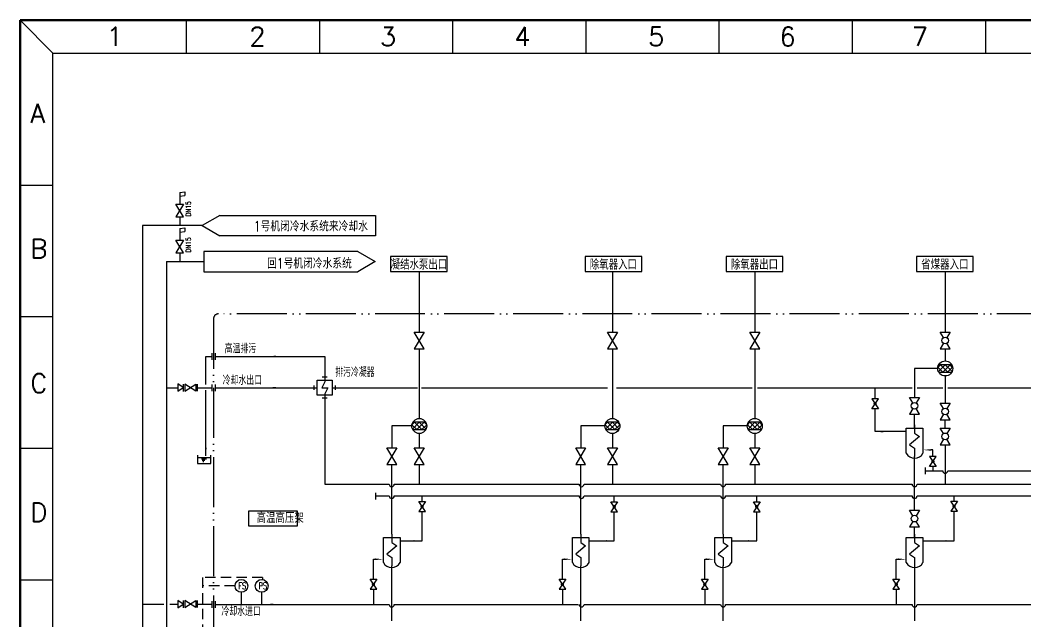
# Model space of a CAD drawing. Extents: x 2841 to 3896, y -1237 to -503.
# Drawn here: x 2840.7 to 3323.5, y -792 to -503.5 of the extents above; entities that cross this region are included whole.
import ezdxf
from ezdxf.enums import TextEntityAlignment as Align

# ---------------------------------------------------------------- set-up
doc = ezdxf.new("R2010")
doc.units = 0
doc.header["$LTSCALE"] = 10
doc.header["$MEASUREMENT"] = 0
for name, pattern in [('ACAD_ISO05W100', [33, 24, -3, 0, -3, 0, -3]), ('F', [0.75, 0.5, -0.25]), ('K', [2.5, 1.25, -0.25, 0.25, -0.25, 0.25, -0.25])]:
    doc.linetypes.add(name, pattern=pattern)
doc.layers.get('0').update_dxf_attribs({"linetype": 'CONTINUOUS'})
for name, color, linetype in [('01', 7, 'CONTINUOUS'), ('04', 7, 'F'), ('07', 7, 'K'), ('11', 7, 'CONTINUOUS'), ('TEXT', 7, 'CONTINUOUS')]:
    doc.layers.add(name, color=color, linetype=linetype)
doc.styles.add('HZ', font='geditxt.shx', dxfattribs={"width": 0.7, "bigfont": 'hztxt1.shx'})
doc.styles.add('样式 2', font='txt.shx', dxfattribs={"height": 2})

# ---------------------------------------------------------------- blocks, each defined once
blk = doc.blocks.new('SLQQL')
at = {"layer": 'TEXT'}
for p, q in [((-5, 0), (5, 0)), ((-5, -15), (-5, 0)), ((0, 2), (0, -3)), ((5, 0), (5, -15)), ((3, -5), (-3, -10)), ((0, -3), (3, -5)), ((-3, -10), (0, -12)), ((0, -12), (0, -17))]:
    blk.add_line(p, q, dxfattribs=at)
blk.add_arc((0, -12.33), 5.67, 208.07249, 331.92751, dxfattribs=at)
blk = doc.blocks.new('BGLQ')
at = {"layer": '11'}
for p, q in [((-4.45, 0.66), (-2.91, 2.2)), ((-1.44, -2.2), (-4.43, 0.79)), ((-4.08, -1.89), (0, 2.2)), ((3.93, 2.2), (-3.93, 2.2)), ((1.47, -2.2), (-2.93, 2.2)), ((-1.48, -2.2), (2.92, 2.2)), ((4.08, -1.89), (-0.01, 2.2)), ((1.44, -2.2), (4.43, 0.79)), ((4.45, 0.65), (2.91, 2.2)), ((-3.93, -2.2), (3.93, -2.2))]:
    blk.add_line(p, q, dxfattribs=at)
blk.add_circle((0, 0), 4.5, dxfattribs=at)
blk = doc.blocks.new('SGYF')
for p, q in [((-1.03, 6.71), (-3, 10)), ((-3, 10), (3, 10)), ((3, 10), (1.03, 6.71)), ((-1.03, 3.29), (-3, 0)), ((-3, 0), (3, 0)), ((3, 0), (1.03, 3.29))]:
    blk.add_line(p, q)
blk.add_circle((0, 5), 2)

msp = doc.modelspace()

# ---------------------------------------------------------------- linework, layer by layer
at = {"color": 7, "linetype": 'ByBlock', "lineweight": 50}
for p, q in [((2840.73, -503.5), (3896.23, -503.5)), ((2840.73, -1236.66), (2840.73, -503.5))]:
    msp.add_line(p, q, dxfattribs=at)
at = {"color": 7, "linetype": 'ByBlock', "lineweight": -3}
for p, q in [((2856.53, -519.3), (2840.73, -503.5)), ((2920.52, -503.5), (2920.52, -519.3)), ((2984.51, -503.5), (2984.51, -519.3)), ((3048.51, -503.5), (3048.51, -519.3)), ((3112.5, -503.5), (3112.5, -519.3)), ((3176.49, -503.5), (3176.49, -519.3)), ((3240.49, -503.5), (3240.49, -519.3)), ((3304.48, -503.5), (3304.48, -519.3)), ((2856.53, -582.86), (2840.73, -582.86)), ((2856.53, -646.06), (2840.73, -646.06)), ((2856.53, -709.27), (2840.73, -709.27)), ((2856.53, -772.47), (2840.73, -772.47))]:
    msp.add_line(p, q, dxfattribs=at)
at = {"color": 7, "linetype": 'ByBlock', "lineweight": 30}
for p, q in [((2856.53, -519.3), (3880.43, -519.3)), ((2856.53, -1220.86), (2856.53, -519.3))]:
    msp.add_line(p, q, dxfattribs=at)
at = {"color": 4}
for p, q in [((2928.26, -602.17), (2899.47, -602.17)), ((2899.47, -602.17), (2899.47, -823.79)), ((2911.11, -619.48), (2928.96, -619.48)), ((2911.11, -619.48), (2911.11, -823.79)), ((2911.11, -680.02), (2916.5, -680.02)), ((2934.47, -680.02), (2983.49, -680.02)), ((2990.69, -680.02), (3031.6, -680.02)), ((3033.58, -680.02), (3122.94, -680.02)), ((3127.22, -680.02), (3192.43, -680.02)), ((3195.01, -680.02), (3269.28, -680.02)), ((3251.52, -685.33), (3251.52, -680.02)), ((3271.68, -680.02), (3284, -680.02)), ((3286.4, -680.02), (3373.28, -680.02)), ((3251.52, -701.12), (3251.52, -690.13)), ((3266.48, -701.12), (3251.52, -701.12)), ((3279.28, -709.92), (3278.48, -709.92)), ((3279.28, -713), (3279.28, -709.92)), ((3279.28, -717.8), (3279.28, -719.97)), ((3275.52, -719.97), (3284, -719.97)), ((3286.4, -719.97), (3373.28, -719.97)), ((3011.42, -732.02), (3018.08, -732.02)), ((3020.48, -732.02), (3109.28, -732.02)), ((3033.88, -734.71), (3033.88, -732.02)), ((3111.68, -732.02), (3177.28, -732.02)), ((3126.18, -734.8), (3126.18, -732.02)), ((3179.68, -732.02), (3269.28, -732.02)), ((3194.61, -734.8), (3194.61, -732.02)), ((3271.68, -732.02), (3373.28, -732.02)), ((3289.43, -734.52), (3289.43, -732.02)), ((3033.88, -753.62), (3033.88, -739.51)), ((3126.18, -753.62), (3126.18, -739.6)), ((3194.61, -753.62), (3194.61, -739.6)), ((3289.43, -753.62), (3289.43, -739.32)), ((3023.28, -753.62), (3033.88, -753.62)), ((3114.05, -753.62), (3126.18, -753.62)), ((3182.48, -753.62), (3194.61, -753.62)), ((3274.48, -753.62), (3289.43, -753.62)), ((3010.48, -772.02), (3010.48, -762.42)), ((3010.48, -762.42), (3011.28, -762.42)), ((3101.25, -772.02), (3101.25, -762.42)), ((3101.25, -762.42), (3102.05, -762.42)), ((3169.68, -772.02), (3169.68, -762.42)), ((3169.68, -762.42), (3170.48, -762.42)), ((3261.68, -772.02), (3261.68, -762.42)), ((3261.68, -762.42), (3262.48, -762.42)), ((3010.48, -776.82), (3010.48, -784.02)), ((3101.25, -776.82), (3101.25, -784.02)), ((3169.68, -776.82), (3169.68, -784.02)), ((3261.68, -776.82), (3261.68, -784.02)), ((2909.86, -784.08), (2899.47, -784.08)), ((2916.5, -784.08), (2912.64, -784.08)), ((2932.87, -784.08), (2925.77, -784.08)), ((2934.47, -784.08), (3018.08, -784.08)), ((3020.48, -784.08), (3108.88, -784.08)), ((3111.68, -784.08), (3177.28, -784.08)), ((3179.68, -784.08), (3269.28, -784.08)), ((3271.68, -784.08), (3373.28, -784.08))]:
    msp.add_line(p, q, dxfattribs=at)
at = {"color": 0}
for p, q in [((2988.3, -674.92), (2985.88, -674.92)), ((2916.5, -678.16), (2916.5, -681.64)), ((2919.1, -679.9), (2916.5, -678.16)), ((2916.5, -681.64), (2919.1, -679.9)), ((2919.87, -678.29), (2919.87, -681.76)), ((2919.87, -681.76), (2925.09, -678.29)), ((2925.09, -681.76), (2919.87, -678.29)), ((2925.09, -678.29), (2925.09, -681.76)), ((2981.98, -681.13), (2981.98, -678.91)), ((2992.2, -681.13), (2992.2, -678.91)), ((2988.3, -685.12), (2985.88, -685.12)), ((2919.1, -783.96), (2916.5, -782.22)), ((2916.5, -782.22), (2916.5, -785.7)), ((2916.5, -785.7), (2919.1, -783.96)), ((2919.87, -785.65), (2925.09, -782.17)), ((2925.09, -785.65), (2919.87, -782.17)), ((2919.87, -782.17), (2919.87, -785.65)), ((2925.09, -782.17), (2925.09, -785.65)), ((2928.33, -784.08), (2925.77, -784.08))]:
    msp.add_line(p, q, dxfattribs=at)
for points in [[(2936.69, -597.31), (2928.26, -602.17), (2936.69, -607.04)], [(2936.69, -597.31), (3011.43, -597.31), (3011.43, -607.04), (2936.69, -607.04)], [(3002.94, -614.62), (2928.96, -614.62), (2928.96, -624.34), (3002.94, -624.34)], [(3002.94, -614.62), (3011.37, -619.48), (3002.94, -624.34)], [(2987.09, -676.42), (2987.09, -677.14), (2985.65, -680.02), (2988.53, -680.02), (2987.12, -682.9), (2987.12, -683.62)]]:
    msp.add_lwpolyline(points, dxfattribs=at)
for points in [[(2963.66, -665.01, 0.8, 0, 0), (2959.66, -665.01, 0, 0, 0)], [(2929.97, -708.82, 0.8, 0, 0), (2929.97, -712.82, 0, 0, 0)]]:
    msp.add_lwpolyline(points, format="xyseb", dxfattribs=at)
at = {"color": 4}
for points in [[(2963.66, -680.02, 0.8, 0, 0), (2959.66, -680.02, 0, 0, 0)], [(3255.52, -701.12, 0.8, 0, 0), (3251.52, -701.12, 0, 0, 0)], [(3278.48, -709.92, 0.8, 0, 0), (3274.48, -709.92, 0, 0, 0)], [(3029.88, -753.62, 0.8, 0, 0), (3033.88, -753.62, 0, 0, 0)], [(3122.18, -753.62, 0.8, 0, 0), (3126.18, -753.62, 0, 0, 0)], [(3190.61, -753.62, 0.8, 0, 0), (3194.61, -753.62, 0, 0, 0)], [(3285.43, -753.62, 0.8, 0, 0), (3289.43, -753.62, 0, 0, 0)], [(3011.28, -762.42, 0.8, 0, 0), (3015.28, -762.42, 0, 0, 0)], [(3102.05, -762.42, 0.8, 0, 0), (3106.05, -762.42, 0, 0, 0)], [(3170.48, -762.42, 0.8, 0, 0), (3174.48, -762.42, 0, 0, 0)], [(3262.48, -762.42, 0.8, 0, 0), (3266.48, -762.42, 0, 0, 0)], [(2961.03, -784.08, 0.8, 0, 0), (2965.03, -784.08, 0, 0, 0)]]:
    msp.add_lwpolyline(points, format="xyseb", dxfattribs=at)
at = {"color": 0}
msp.add_lwpolyline([(2983.49, -676.42), (2990.69, -676.42), (2990.69, -683.62), (2983.49, -683.62)], close=True, dxfattribs=at)
at = {"color": 4}
for centre in [(3285.2, -719.97), (3019.28, -732.02), (3110.48, -732.02), (3178.48, -732.02), (3270.48, -732.02), (3019.28, -784.08), (3110.48, -784.08), (3178.48, -784.08), (3270.47, -784.08)]:
    msp.add_arc(centre, 1.2, 180, 0, dxfattribs=at)
at = {"color": 0}
for centre in [(3019.28, -726.36), (3110.48, -726.36), (3178.48, -726.36)]:
    msp.add_arc(centre, 1.2, 180, 0, dxfattribs=at)
at = {"layer": '01', "color": 0}
for p, q in [((2929.97, -665.01), (2932.87, -665.01)), ((2929.97, -678.53), (2929.97, -665.01)), ((2932.87, -663.47), (2932.87, -666.67)), ((2934.47, -663.47), (2934.47, -666.67)), ((2934.47, -665.01), (2987.09, -665.01)), ((2987.09, -665.01), (2987.09, -676.42)), ((2919.06, -678.28), (2919.06, -681.88)), ((2925.77, -678.29), (2925.77, -681.76)), ((2925.77, -680.02), (2932.87, -680.02)), ((2932.87, -678.48), (2932.87, -681.68)), ((2934.47, -678.48), (2934.47, -681.68)), ((2929.97, -712.82), (2929.97, -681.2)), ((2987.09, -683.62), (2987.09, -726.36)), ((3193.72, -702.02), (3193.72, -708.88)), ((3193.72, -716.88), (3193.72, -726.36)), ((3275.52, -718.43), (3275.52, -721.63)), ((2987.09, -726.36), (3018.08, -726.36)), ((3020.48, -726.36), (3109.28, -726.36)), ((3111.68, -726.36), (3177.28, -726.36)), ((3179.68, -726.36), (3269.32, -726.36)), ((3271.68, -726.36), (3373.28, -726.36)), ((3011.42, -730.48), (3011.42, -733.68)), ((2919.1, -782.16), (2919.1, -785.76)), ((2925.77, -782.17), (2925.77, -785.65)), ((2932.87, -782.48), (2932.87, -785.68)), ((2934.47, -782.48), (2934.47, -785.68))]:
    msp.add_line(p, q, dxfattribs=at)
at = {"layer": '01'}
msp.add_line((3270.48, -752.02), (3270.48, -746.91), dxfattribs=at)
at = {"layer": '01', "color": 0}
msp.add_arc((3270.48, -726.36), 1.2, 180, 0, dxfattribs=at)
at = {"layer": '04', "color": 6}
for p, q in [((2928.33, -771.19), (2928.33, -1036.39)), ((2957.15, -771.19), (2928.33, -771.19)), ((2943.98, -775.2), (2928.33, -775.2))]:
    msp.add_line(p, q, dxfattribs=at)
at = {"layer": '04', "color": 0}
msp.add_line((2957.15, -771.19), (2957.15, -772.15), dxfattribs=at)
at = {"layer": '07', "color": 0, "linetype": 'ACAD_ISO05W100', "ltscale": 0.1}
for p, q in [((3732.45, -644.56), (2936.05, -644.56)), ((2933.65, -646.96), (2933.65, -822.47))]:
    msp.add_line(p, q, dxfattribs=at)
at = {"layer": '07', "color": 0}
msp.add_lwpolyline([(2925.92, -712.42), (2925.92, -716.42), (2932.32, -716.42), (2932.32, -712.42)], dxfattribs=at)
msp.add_arc((2936.05, -646.96), 2.4, 90, 180, dxfattribs=at)
at = {"layer": '11', "color": 0}
for p, q in [((2917.41, -586.25), (2919.84, -585.89)), ((2917.41, -586.25), (2917.41, -591.85)), ((2917.41, -588.01), (2919.84, -587.65)), ((2919.84, -585.89), (2919.84, -587.65)), ((2915.6, -591.85), (2919.29, -591.85)), ((2919.29, -598), (2915.6, -591.85)), ((2919.29, -591.85), (2915.6, -598)), ((2915.6, -598), (2919.29, -598)), ((2917.41, -598), (2917.41, -602.17)), ((2917.41, -603.56), (2919.84, -603.2)), ((2919.84, -603.2), (2919.84, -604.96)), ((2917.41, -603.56), (2917.41, -609.16)), ((2917.41, -605.32), (2919.84, -604.96)), ((2915.6, -609.16), (2919.29, -609.16)), ((2919.29, -615.31), (2915.6, -609.16)), ((2919.29, -609.16), (2915.6, -615.31)), ((2915.6, -615.31), (2919.29, -615.31)), ((2917.41, -615.31), (2917.41, -619.48)), ((3030.12, -653.35), (3034.92, -653.35)), ((3034.92, -661.35), (3030.12, -653.35)), ((3034.92, -653.35), (3030.12, -661.35)), ((3127.69, -653.35), (3122.89, -661.35)), ((3127.69, -661.35), (3122.89, -653.35)), ((3122.89, -653.35), (3127.69, -653.35)), ((3196.12, -653.35), (3191.32, -661.35)), ((3196.12, -661.35), (3191.32, -653.35)), ((3191.32, -653.35), (3196.12, -653.35)), ((3282.8, -653.35), (3287.6, -653.35)), ((3284.37, -655.98), (3282.8, -653.35)), ((3287.6, -653.35), (3286.02, -655.98)), ((3030.12, -661.35), (3034.92, -661.35)), ((3122.89, -661.35), (3127.69, -661.35)), ((3191.32, -661.35), (3196.12, -661.35)), ((3284.37, -658.72), (3282.8, -661.35)), ((3282.8, -661.35), (3287.6, -661.35)), ((3287.6, -661.35), (3286.02, -658.72)), ((3285.2, -674.39), (3285.2, -687.44)), ((3249.92, -690.13), (3253.12, -685.33)), ((3249.92, -685.33), (3253.12, -690.13)), ((3253.12, -685.33), (3249.92, -685.33)), ((3253.12, -690.13), (3249.92, -690.13)), ((3019.28, -699.17), (3019.28, -708.88)), ((3110.05, -698.42), (3110.05, -708.88)), ((3178.48, -698.42), (3178.48, -708.88)), ((3285.2, -699.41), (3285.2, -695.44)), ((3032.52, -702.02), (3032.52, -708.88)), ((3125.29, -702.02), (3125.29, -708.88)), ((3021.68, -716.88), (3016.88, -708.88)), ((3021.68, -708.88), (3016.88, -716.88)), ((3016.88, -708.88), (3021.68, -708.88)), ((3034.92, -716.88), (3030.12, -708.88)), ((3034.92, -708.88), (3030.12, -716.88)), ((3030.12, -708.88), (3034.92, -708.88)), ((3112.45, -708.88), (3107.65, -716.88)), ((3112.45, -716.88), (3107.65, -708.88)), ((3107.65, -708.88), (3112.45, -708.88)), ((3122.89, -708.88), (3127.69, -708.88)), ((3127.69, -708.88), (3122.89, -716.88)), ((3127.69, -716.88), (3122.89, -708.88)), ((3180.88, -708.88), (3176.08, -716.88)), ((3180.88, -716.88), (3176.08, -708.88)), ((3176.08, -708.88), (3180.88, -708.88)), ((3191.32, -708.88), (3196.12, -708.88)), ((3196.12, -708.88), (3191.32, -716.88)), ((3196.12, -716.88), (3191.32, -708.88)), ((3285.2, -707.41), (3285.2, -726.36)), ((2926.24, -713.62), (2932, -713.62)), ((2927.91, -714.26), (2930.33, -714.26)), ((3277.68, -713), (3280.88, -717.8)), ((3277.68, -717.8), (3280.88, -713)), ((3280.88, -713), (3277.68, -713)), ((2928.27, -714.9), (2929.46, -714.9)), ((2928.57, -715.54), (2929.07, -715.54)), ((3016.88, -716.88), (3021.68, -716.88)), ((3030.12, -716.88), (3034.92, -716.88)), ((3032.52, -716.88), (3032.52, -726.36)), ((3107.65, -716.88), (3112.45, -716.88)), ((3122.89, -716.88), (3127.69, -716.88)), ((3125.29, -716.88), (3125.29, -726.36)), ((3176.08, -716.88), (3180.88, -716.88)), ((3191.32, -716.88), (3196.12, -716.88)), ((3280.88, -717.8), (3277.68, -717.8)), ((3035.48, -734.71), (3032.28, -739.51)), ((3035.48, -739.51), (3032.28, -734.71)), ((3032.28, -734.71), (3035.48, -734.71)), ((3127.78, -739.6), (3124.58, -734.8)), ((3127.78, -734.8), (3124.58, -739.6)), ((3124.58, -734.8), (3127.78, -734.8)), ((3196.21, -739.6), (3193.01, -734.8)), ((3196.21, -734.8), (3193.01, -739.6)), ((3193.01, -734.8), (3196.21, -734.8)), ((3291.03, -739.32), (3287.83, -734.52)), ((3291.03, -734.52), (3287.83, -739.32)), ((3287.83, -734.52), (3291.03, -734.52)), ((3032.28, -739.51), (3035.48, -739.51)), ((3124.58, -739.6), (3127.78, -739.6)), ((3193.01, -739.6), (3196.21, -739.6)), ((3287.83, -739.32), (3291.03, -739.32)), ((3012.08, -776.82), (3008.88, -772.02)), ((3012.08, -772.02), (3008.88, -776.82)), ((3008.88, -772.02), (3012.08, -772.02)), ((3102.85, -772.02), (3099.65, -776.82)), ((3102.85, -776.82), (3099.65, -772.02)), ((3099.65, -772.02), (3102.85, -772.02)), ((3171.28, -772.02), (3168.08, -776.82)), ((3171.28, -776.82), (3168.08, -772.02)), ((3168.08, -772.02), (3171.28, -772.02)), ((3263.28, -772.02), (3260.08, -776.82)), ((3263.28, -776.82), (3260.08, -772.02)), ((3260.08, -772.02), (3263.28, -772.02)), ((3008.88, -776.82), (3012.08, -776.82)), ((3099.65, -776.82), (3102.85, -776.82)), ((3168.08, -776.82), (3171.28, -776.82)), ((3260.08, -776.82), (3263.28, -776.82)), ((2947.05, -784.08), (2947.05, -778.27)), ((2956.8, -784.08), (2956.8, -778.27))]:
    msp.add_line(p, q, dxfattribs=at)
at = {"layer": '11', "color": 1}
for p, q in [((3032.52, -624.15), (3032.52, -630.15)), ((3125.29, -624.15), (3125.29, -630.15)), ((3193.72, -624.15), (3193.72, -630.15)), ((3285.2, -624.15), (3285.2, -630.15)), ((3032.52, -630.15), (3032.52, -653.35)), ((3125.29, -630.15), (3125.29, -653.35)), ((3193.72, -630.15), (3193.72, -653.35)), ((3285.2, -630.15), (3285.2, -653.35)), ((3032.52, -661.35), (3032.52, -694.82)), ((3125.29, -661.35), (3125.29, -694.82)), ((3193.72, -661.35), (3193.72, -694.82)), ((3285.2, -661.35), (3285.2, -667.19)), ((3270.48, -670.79), (3270.48, -681.24)), ((3281.6, -670.79), (3270.48, -670.79)), ((3270.48, -671.54), (3270.48, -680.02)), ((3270.48, -681.24), (3270.48, -684.73)), ((3270.48, -699.52), (3270.48, -692.73)), ((3019.28, -698.42), (3019.28, -708.93)), ((3028.92, -698.42), (3019.28, -698.42)), ((3121.69, -698.42), (3110.05, -698.42)), ((3110.05, -699.17), (3110.05, -708.88)), ((3190.12, -698.42), (3178.48, -698.42)), ((3178.48, -699.17), (3178.48, -708.88)), ((3270.48, -738.91), (3270.48, -713.12)), ((3019.28, -750.42), (3019.28, -716.88)), ((3110.05, -750.42), (3110.05, -716.88)), ((3178.48, -750.42), (3178.48, -716.88))]:
    msp.add_line(p, q, dxfattribs=at)
at = {"layer": '11', "color": 3}
for p, q in [((3019.28, -792.02), (3019.28, -765.62)), ((3110.05, -792.02), (3110.05, -765.62)), ((3178.48, -792.02), (3178.48, -765.62)), ((3270.48, -765.62), (3270.48, -792.02))]:
    msp.add_line(p, q, dxfattribs=at)
at = {"layer": '11', "color": 0}
for points in [[(3045.95, -624.15), (3045.95, -616.95), (3018.75, -616.95), (3018.75, -624.15)], [(3139.37, -624.15), (3139.37, -616.95), (3112.17, -616.95), (3112.17, -624.15)], [(3207.14, -624.15), (3207.14, -616.95), (3179.94, -616.95), (3179.94, -624.15)], [(3298.62, -624.15), (3298.62, -616.95), (3271.42, -616.95), (3271.42, -624.15)], [(2950.51, -739.29), (2950.51, -746.33), (2974.07, -746.33), (2974.07, -739.29)]]:
    msp.add_lwpolyline(points, close=True, dxfattribs=at)
at = {"layer": '11', "color": 0, "const_width": 0.8}
for points in [[(3251.92, -687.73, -1), (3251.12, -687.73, -1)], [(3279.68, -715.4, -1), (3278.88, -715.4, -1)], [(3033.48, -737.11, 1), (3034.28, -737.11, 1)], [(3125.78, -737.2, 1), (3126.58, -737.2, 1)], [(3194.21, -737.2, 1), (3195.01, -737.2, 1)], [(3289.03, -736.92, 1), (3289.83, -736.92, 1)], [(3010.08, -774.42, 1), (3010.88, -774.42, 1)], [(3100.85, -774.42, 1), (3101.65, -774.42, 1)], [(3169.28, -774.42, 1), (3170.08, -774.42, 1)], [(3261.28, -774.42, 1), (3262.08, -774.42, 1)]]:
    msp.add_lwpolyline(points, format="xyb", close=True, dxfattribs=at)
at = {"layer": '11', "color": 0}
for centre, radius in [((3285.2, -657.35), 1.6), ((2947.05, -775.2), 3.07), ((2956.8, -775.2), 3.07)]:
    msp.add_circle(centre, radius, dxfattribs=at)

# ---------------------------------------------------------------- block references
at = {"layer": '11', "color": 0, "xscale": 0.7999999999997272, "yscale": 0.7999999999997272, "zscale": 0.7999999999997272}
for name, p in [('BGLQ', (3285.2, -670.79)), ('SGYF', (3270.48, -692.73)), ('SGYF', (3285.2, -695.44)), ('BGLQ', (3032.52, -698.42)), ('BGLQ', (3125.29, -698.42)), ('BGLQ', (3193.72, -698.42)), ('SLQQL', (3270.48, -699.52)), ('SGYF', (3285.2, -707.41)), ('SGYF', (3270.48, -746.91)), ('SLQQL', (3019.28, -752.02)), ('SLQQL', (3110.05, -752.02)), ('SLQQL', (3270.48, -752.02))]:
    msp.add_blockref(name, p, dxfattribs=at)
at = {"layer": '11', "color": 1, "xscale": 0.7999999999997272, "yscale": 0.7999999999997272, "zscale": 0.7999999999997272}
msp.add_blockref('SLQQL', (3178.48, -752.02), dxfattribs=at)

# ---------------------------------------------------------------- texts
at = {"color": 7, "linetype": 'ByBlock', "lineweight": -3, "style": '样式 2'}
for s, p in [('1', (2882.25, -515.93)), ('2', (2950.82, -515.93)), ('3', (3013.63, -515.93)), ('4', (3078.19, -515.93)), ('5', (3142.5, -515.93)), ('6', (3205.56, -515.93)), ('7', (3269.12, -515.93)), ('A', (2845.64, -552.8)), ('B', (2845.64, -617.75)), ('C', (2845.64, -682.41)), ('D', (2845.64, -744.44))]:
    msp.add_text(s, height=9.07, dxfattribs=at).set_placement(p)
at = {"layer": '11', "color": 0, "style": 'HZ', "width": 0.7}
for p in [(2922.78, -597.83), (2922.78, -615.14)]:
    msp.add_text('DN15', height=2.4, rotation=90, dxfattribs=at).set_placement(p)
at = {"layer": '11', "color": 0, "style": 'HZ'}
for s, height, width, p in [('1号机闭冷水系统来冷却水', 5, 0.75, (2953.05, -604.98)), ('回1号机闭冷水系统', 5, 0.75, (2959.41, -622.8)), ('高温排污', 4, 0.7, (2939.04, -663.43)), ('排污冷凝器', 4, 0.7, (2992.12, -674.76)), ('冷却水出口', 4, 0.7, (2938.07, -678.62)), ('高温高压架', 4.8, 0.7, (2954.36, -744.98)), ('FS', 3.2, 0.7, (2945.51, -776.78)), ('PS', 3.2, 0.7, (2955.27, -776.78)), ('冷却水进口', 4, 0.7, (2937.45, -789.66))]:
    msp.add_text(s, height=height, dxfattribs=dict(at, width=width)).set_placement(p)
at = {"layer": '11', "color": 0, "style": 'HZ', "width": 0.7}
for s, p in [('凝结水泵出口', (3032.35, -620.55)), ('除氧器入口', (3125.77, -620.55)), ('除氧器出口', (3193.54, -620.55)), ('省煤器入口', (3285.02, -620.55))]:
    msp.add_text(s, height=4.8, dxfattribs=at).set_placement(p, align=Align.MIDDLE)

doc.saveas('drawing.dxf')
